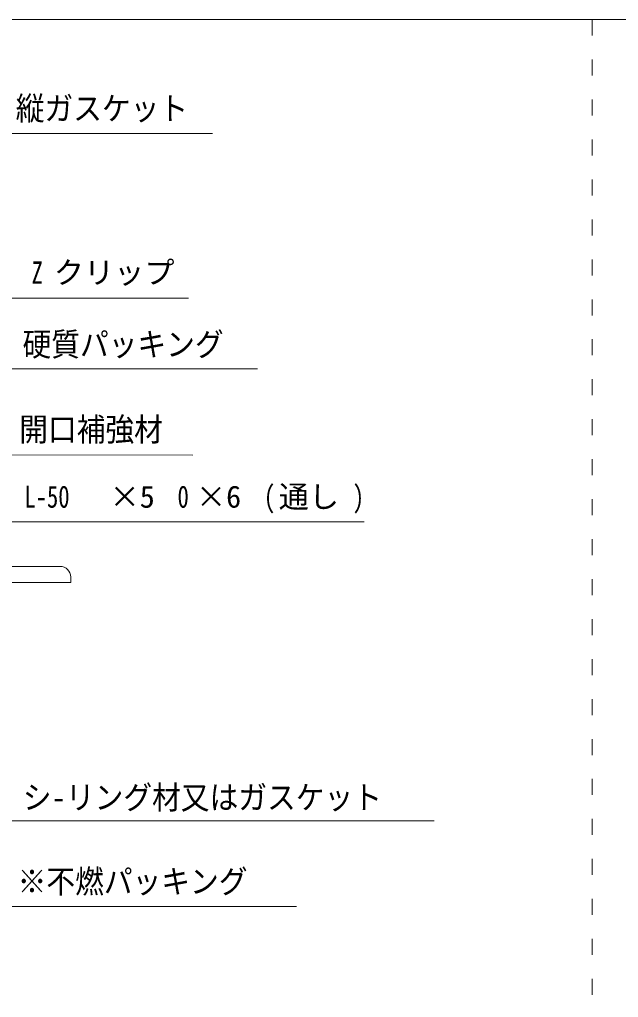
# Model space of a CAD drawing. Units: millimetres, scale not verified. Extents: x -1209 to 1209, y -852 to 852.
# Drawn here: x -317.1 to -92.1, y -384.8 to -17.9 of the extents above; entities that cross this region are included whole.
import ezdxf
from ezdxf.enums import TextEntityAlignment as Align

# ---------------------------------------------------------------- set-up
doc = ezdxf.new("R2010")
doc.units = ezdxf.units.MM
doc.header["$LTSCALE"] = 3
doc.linetypes.add('USER2', pattern=[5, 2, -3])
for name, color, linetype, lineweight in [('0-1_0-0WAKU', 7, 'Continuous', 18), ('0-3_0-2SUNPO', 7, 'Continuous', 18), ('0-4_0-3STEEL', 6, 'Continuous', 18)]:
    doc.layers.add(name, color=color, linetype=linetype, lineweight=lineweight)
doc.styles.add('ＭＳ ゴシック', font='')
doc.styles.get('ＭＳ ゴシック').set_extended_font_data('MS Gothic')

msp = doc.modelspace()

# ---------------------------------------------------------------- linework, layer by layer
at = {"layer": '0-1_0-0WAKU'}
msp.add_line((-1207, -17.85), (1207, -17.85), dxfattribs=at)
at = {"layer": '0-1_0-0WAKU', "linetype": 'USER2'}
msp.add_line((-102, -17.85), (-102, -740.31), dxfattribs=at)
at = {"layer": '0-3_0-2SUNPO'}
for p, q in [((-374.47, -60.563), (-244.628, -60.563)), ((-336.308, -122.454), (-253.644, -122.454)), ((-227.746, -148.983), (-329.031, -148.983)), ((-340.844, -181.118), (-251.984, -181.384)), ((-343.657, -206.405), (-187.694, -206.405)), ((-328.098, -318.534), (-161.291, -318.534))]:
    msp.add_line(p, q, dxfattribs=at)
msp.add_lwpolyline([(-392.17, -275.14), (-325.038, -350.732), (-213.013, -350.732)], dxfattribs=at)
at = {"layer": '0-4_0-3STEEL'}
for p, q in [((-348.343, -223.081), (-301.844, -223.081)), ((-297.844, -227.08), (-297.844, -229.081)), ((-362.846, -229.081), (-297.844, -229.081))]:
    msp.add_line(p, q, dxfattribs=at)
msp.add_arc((-301.844, -227.08), 4, 0, 90, dxfattribs=at)

# ---------------------------------------------------------------- texts
at = {"layer": '0-3_0-2SUNPO', "style": 'ＭＳ ゴシック'}
for s, height, width, p in [('縦ガスケット', 8.791, 0.9, (-318.503, -58.218)), ('Z', 8.303, 0.75, (-312.527, -119.416)), ('硬質パッキング', 8.791, 0.9, (-315.941, -146.75)), ('開口補強材', 8.791, 0.9, (-317.183, -178.675)), ('L-50', 8.303, 0.75, (-315.218, -203.535)), ('0', 8.303, 0.75, (-257.734, -203.535)), ('(', 8.303, 0.75, (-225.291, -203.535)), (')', 8.303, 0.75, (-191.921, -203.535)), ('シ-リング材又はガスケット', 8.791, 0.9, (-315.834, -316.778)), ('※不燃パッキング', 8.791, 0.9, (-317.777, -348.334))]:
    msp.add_text(s, height=height, dxfattribs=dict(at, width=width)).set_placement(p, align=Align.BOTTOM_LEFT)
for s, p in [('クリップ', (-304.181, -119.416)), ('×5', (-283.222, -203.535)), ('×6', (-250.779, -203.535)), ('通し', (-219.727, -203.535))]:
    msp.add_text(s, height=8.303, dxfattribs=at).set_placement(p, align=Align.BOTTOM_LEFT)

doc.saveas('drawing.dxf')
